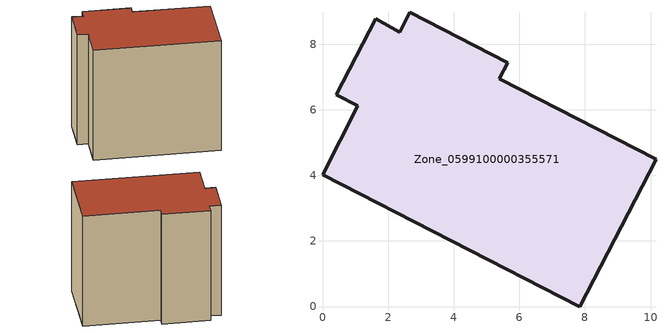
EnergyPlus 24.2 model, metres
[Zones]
Zone_0599100000355571
 floor ground (C_G): 2.66,8.97 5.65,7.43 5.39,6.94 10.17,4.49 7.85,0 0,4.02 1.08,6.12 0.43,6.46 1.62,8.77 2.36,8.36 z3.97
 wall outside (C_F): 0,4.02 7.85,0 10.17,4.49 5.39,6.94 5.65,7.43 2.66,8.97 2.36,8.36 1.62,8.77 0.43,6.46 1.08,6.12 0,4.02 z3.97:12.44
 roof outside (C_R): 1.62,8.77 0.43,6.46 1.08,6.12 0,4.02 7.85,0 10.17,4.49 5.39,6.94 5.65,7.43 2.66,8.97 2.36,8.36 z12.44
[BUILDING]
Pand.0599100000355571: North Axis=0; Terrain=City; Loads Convergence Tolerance Value=0.04; Temperature Convergence Tolerance Value=0.4; Solar Distribution=FullExterior; Maximum Number of Warmup Days=25; Minimum Number of Warmup Days=1
[Site:Location]
Rotterdam.The.Hague.AP_ZH_NLD Design_Conditions: Latitude=51.96; Longitude=4.45; Time Zone=1; Elevation=-4.5
[SITE:GROUNDTEMPERATURE:BUILDINGSURFACE]
18, 18, 18, 18, 18, 18, 18, 18, 18, 18, 18, 18
[MATERIAL] Thermal Absorptance=0.9; Solar Absorptance=0.7; Visible Absorptance=0.7
Name | Roughness | Thickness | Conductivity | Density | Specific Heat
G.TI.1992-2005 | MediumSmooth | 0.15 | 0.06 | 540 | 1210
F.TI.1992-2005 | Rough | 0.3 | 0.12 | 1920 | 840
R.TI.1992-2005 | MediumRough | 0.2 | 0.08 | 1500 | 1000
[CONSTRUCTION]
C_G: G.TI.1992-2005
C_F: F.TI.1992-2005
C_R: R.TI.1992-2005
[ZONE]
Zone_0599100000355571: Type=1; Multiplier=1; Ceiling Height=Autocalculate; Volume=Autocalculate; Floor Area=autocalculate; Part of Total Floor Area=Yes
[ZONEINFILTRATION:DESIGNFLOWRATE]
Infil_Zone_0599100000355571: Zone or ZoneList or Space or SpaceList=Zone_0599100000355571; Schedule=AlwaysOn; Design Flow Rate Calculation Method=Flow/Area; Flow Rate per Floor Area=0.0015; Constant Term Coefficient=1; Temperature Term Coefficient=0; Velocity Term Coefficient=0; Velocity Squared Term Coefficient=0
[HVACTEMPLATE:ZONE:IDEALLOADSAIRSYSTEM]
Zone_0599100000355571: Maximum Heating Supply Air Temperature=50; Minimum Cooling Supply Air Temperature=13; Maximum Heating Supply Air Humidity Ratio=0.0156; Minimum Cooling Supply Air Humidity Ratio=0.0077; Heating Limit=NoLimit; Cooling Limit=NoLimit; Dehumidification Control Type=ConstantSensibleHeatRatio; Cooling Sensible Heat Ratio=0.7; Dehumidification Setpoint=60; Humidification Control Type=None; Humidification Setpoint=30; Outdoor Air Method=None; Outdoor Air Flow Rate per Person=0.00944; Outdoor Air Flow Rate per Zone Floor Area=0; Outdoor Air Flow Rate per Zone=0; Demand Controlled Ventilation Type=None; Outdoor Air Economizer Type=NoEconomizer; Heat Recovery Type=None; Sensible Heat Recovery Effectiveness=0.7; Latent Heat Recovery Effectiveness=0.65
[ZONECONTROL:THERMOSTAT]
ThermostatControl_Zone_0599100000355571: Zone or ZoneList=Zone_0599100000355571; Control Type Schedule=DualSetpointControlType; Control 1=Thermostat_Zone_0599100000355571; Temperature Difference Between Cutout And Setpoint=0
[THERMOSTATSETPOINT:DUALSETPOINT]
Thermostat_Zone_0599100000355571: Heating Setpoint Temperature Schedule=HeatingSetpoint_Zone_0599100000355571; Cooling Setpoint Temperature Schedule=CoolingSetpoint_Zone_0599100000355571
[SCHEDULE:COMPACT]
HeatingSetpoint_Zone_0599100000355571: Through: 12/31, For: AllDays, Until: 24:00, 21
CoolingSetpoint_Zone_0599100000355571: Through: 12/31, For: AllDays, Until: 24:00, 24
DualSetpointControlType: Through: 12/31, For: AllDays, Until: 24:00, 4
AlwaysOn: Through: 12/31, For: AllDays, Until: 24:00, 1
